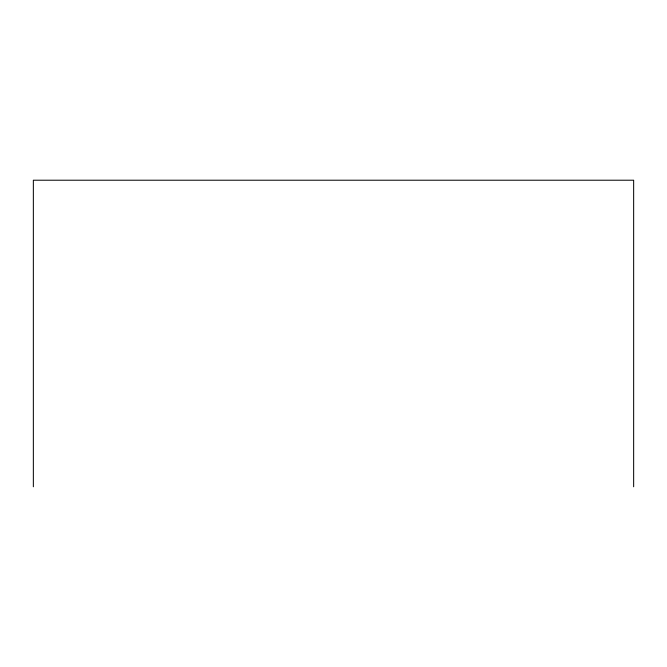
<?xml version="1.0" encoding="UTF-8"?>
<svg xmlns="http://www.w3.org/2000/svg" width="667" height="667" viewBox="0 0 667 667"><rect width="100%" height="100%" fill="white"/><g stroke="black" fill="none" stroke-linecap="round" stroke-linejoin="round"><path stroke-width="1" d="M633.65 486.785L633.65 180.215L33.35 180.215L33.35 486.785"/></g></svg>
